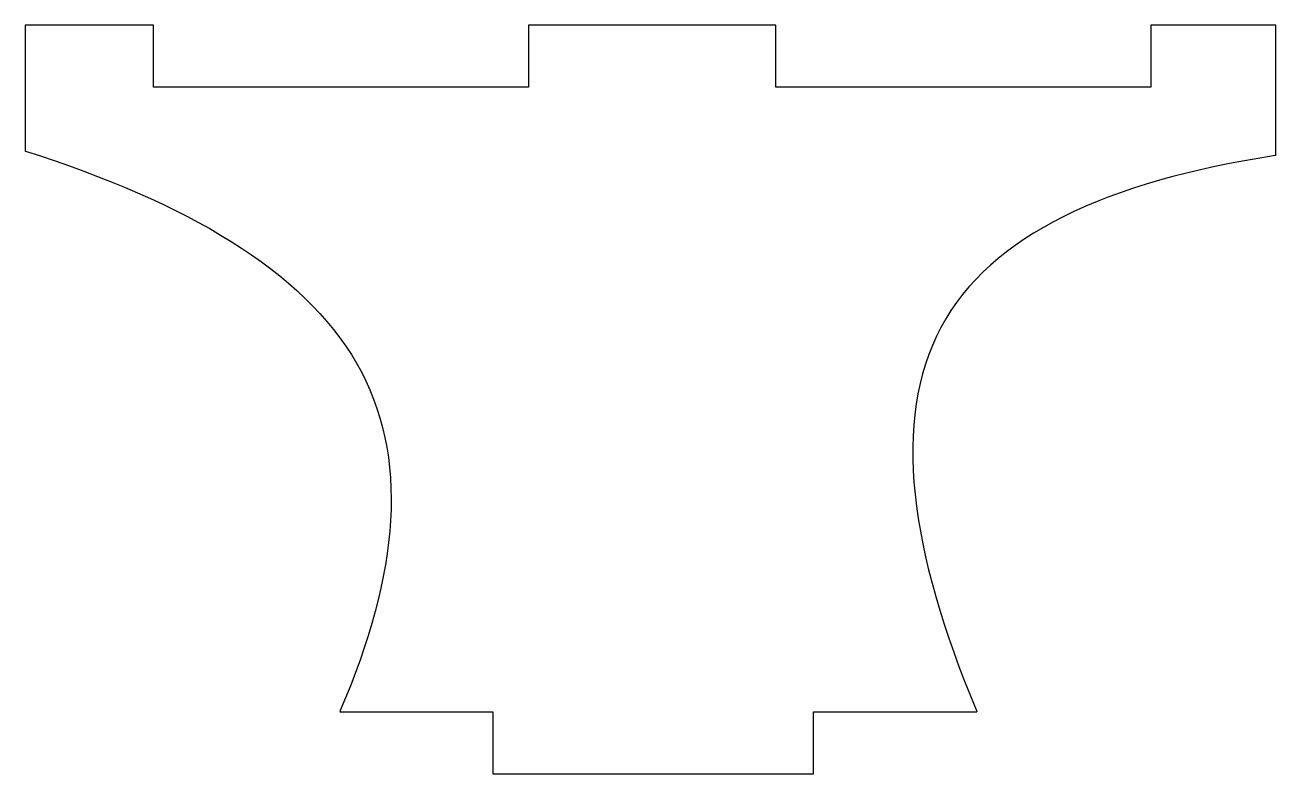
# Model space of a CAD drawing. Header units: millimetres. Extents: x -20.1 to 20.1, y -12 to 12.
import ezdxf

# ---------------------------------------------------------------- set-up
doc = ezdxf.new("R2010")
doc.units = ezdxf.units.MM
doc.layers.get('0').update_dxf_attribs({"linetype": 'CONTINUOUS'})

msp = doc.modelspace()

# ---------------------------------------------------------------- linework, layer by layer
for p, q in [((-15.969, 12.025), (-20.098, 12.025)), ((-20.098, 12.025), (-20.098, 7.982)), ((-15.969, 10.025), (-15.969, 12.025)), ((4.031, 12.025), (-3.922, 12.025)), ((-3.922, 12.025), (-3.922, 10.025)), ((4.031, 10.025), (4.031, 12.025)), ((20.098, 12.025), (16.078, 12.025)), ((16.078, 12.025), (16.078, 10.025)), ((20.098, 7.838), (20.098, 12.025)), ((-3.922, 10.025), (-15.969, 10.025)), ((16.078, 10.025), (4.031, 10.025)), ((-9.983, -10.025), (-5.067, -10.025)), ((-5.067, -10.025), (-5.067, -12.025)), ((5.236, -12.025), (5.236, -10.025)), ((5.236, -10.025), (10.49, -10.025)), ((-5.067, -12.025), (5.236, -12.025))]:
    msp.add_line(p, q)
for points, knots in [([(-20.098, 7.982), (-20.092, 7.98), (-20.087, 7.978), (-20.081, 7.976), (-14.914, 6.335), (-11.164, 4.143), (-9.445, 1.166), (-7.726, -1.811), (-8.076, -5.597), (-9.968, -9.99), (-9.973, -10.002), (-9.978, -10.013), (-9.983, -10.025)], [-0.000562, -0.000562, -0.000562, -0.000562, 0, 0, 0, 0.5, 0.5, 0.5, 1, 1, 1, 1.001323, 1.001323, 1.001323, 1.001323]), ([(20.098, 7.838), (20.091, 7.837), (20.084, 7.835), (20.077, 7.834), (14.701, 7.01), (10.916, 5.284), (9.33, 2.311), (7.745, -0.662), (8.322, -4.875), (10.475, -9.99), (10.48, -10.002), (10.485, -10.013), (10.49, -10.025)], [0.0290367, 0.0290367, 0.0290367, 0.0290367, 0.0296744, 0.0296744, 0.0296744, 0.5148372, 0.5148372, 0.5148372, 1, 1, 1, 1.0010964, 1.0010964, 1.0010964, 1.0010964])]:
    msp.add_open_spline(points, degree=3, knots=knots)

doc.saveas('drawing.dxf')
